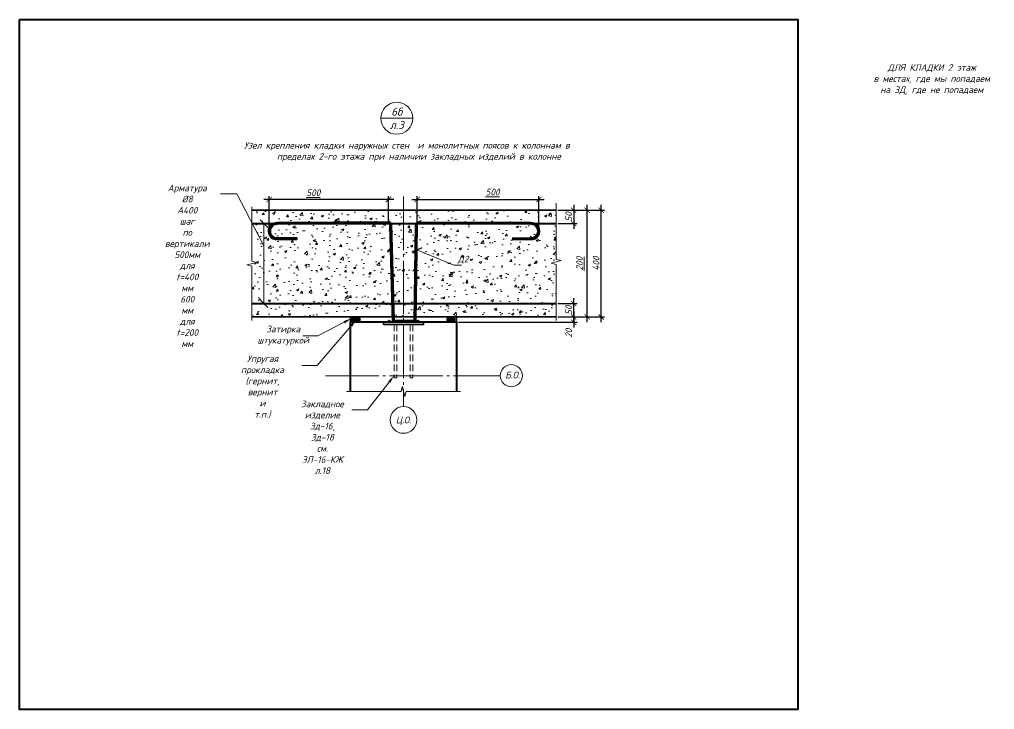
# Model space of a CAD drawing. Header units: millimetres. Extents: x -69292 to 68568, y 17750 to 120236.
# Drawn here: x 22092 to 25747, y 17750 to 20336 of the extents above; entities that cross this region are included whole.
import ezdxf
from ezdxf import colors
from ezdxf.entities.mleader import LeaderData, LeaderLine
from ezdxf.enums import TextEntityAlignment as Align
from ezdxf.math import Vec2, Vec3

# ---------------------------------------------------------------- set-up
doc = ezdxf.new("R2010")
doc.units = ezdxf.units.MM
doc.header["$PDMODE"] = 3
doc.linetypes.add('DASHED2', pattern=[0.375, 0.25, -0.125])
doc.linetypes.add('GOST2.303 5', pattern=[24, 20, -1.5, 1, -1.5])
doc.layers.get('0').update_dxf_attribs({"lineweight": 5})
doc.layers.get('Defpoints').update_dxf_attribs({"lineweight": 0})
for name, color, linetype, lineweight in [('!!!Металл разрез', 7, 'Continuous', 35), ('#Cварка', 96, 'Continuous', 30), ('#Арматура', 152, 'Continuous', 30), ('#Бетон разрез', 22, 'Continuous', 40), ('#Выноски', 7, 'Continuous', 15), ('#Газобетон', 152, 'Continuous', 35), ('#Границы штриховок', 7, 'Continuous', 20), ('#Оси', 7, 'Continuous', 9), ('k_ Размеры', 7, 'Continuous', 15)]:
    doc.layers.add(name, color=color, linetype=linetype, lineweight=lineweight)
doc.layers.add('#Hatch', color=7, linetype='Continuous', lineweight=5, true_color=0x525252)
doc.layers.add('#Арматура вид_2', color=7, linetype='Continuous', lineweight=35, true_color=0x616161)
doc.styles.add('GOST 2.304', font='isocpeui.ttf')
doc.styles.get("Standard").update_dxf_attribs({"font": 'arial.ttf'})
doc.styles.add('STEP PR', font='isocpeui.ttf')
doc.dimstyles.new('SPDS', dxfattribs={"dimscale": 10, "dimtxt": 2.5, "dimasz": 2, "dimexe": 1.25, "dimexo": 0.625, "dimtad": 1, "dimdec": 0, "dimrnd": 0.001, "dimtxsty": 'STEP PR', "dimblk": 'ARCHTICK', "dimcen": 2.5, "dimdle": 2, "dimclrd": 256, "dimclre": 256, "dimclrt": 7, "dimadec": 0, "dimazin": 2, "dimtfac": 0.75, "dimtdec": 0, "dimtmove": 1, "dimatfit": 3, "dimfxl": 1, "dimtolj": 1, "dimarcsym": 1})
pattern_1 = [(37.5, (4350.4916, -12461.0859), (-0.08000156, 2.44706619), [0, -1.9304, 0, -2.159, 0, -2.06375]), (7.5, (4350.4916, -12461.086), (2.24761642, 3.5841255), [0, -1.0414, 0, -1.7399, 0, -0.66675]), (327.5, (4348.9295, -12461.0859), (3.95496185, 0.00718592), [0, -0.635, 0, -2.286, 0, -2.9845]), (317.5, (4348.9295, -12461.086), (3.81778226, 1.11464662), [0, -0.3175, 0, -1.4986, 0, -1.7145])]
pattern_2 = [(45, (4353.7782, -12461.0859), (-1.122532015, 1.122532015), []), (135, (4353.7782, -12461.0859), (-1.122532015, -1.122532015), [])]

# ---------------------------------------------------------------- blocks, each defined once
blk = doc.blocks.new('*U66')
at = {"color": 0, "linetype": 'ByBlock', "lineweight": -2}
for p, q in [((13.58, 0), (13.9, 1.25)), ((13.9, 1.25), (14.52, -1.25)), ((13.58, 0), (0, 0)), ((14.52, -1.25), (14.83, 0)), ((28.42, 0), (14.83, 0))]:
    blk.add_line(p, q, dxfattribs=at)
blk = doc.blocks.new('*U65')
at = {"color": 0, "linetype": 'ByBlock', "lineweight": -2}
for p, q in [((14.02, 0), (14.33, 1.25)), ((14.33, 1.25), (14.96, -1.25)), ((14.02, 0), (0, 0)), ((14.96, -1.25), (15.27, 0)), ((29.29, 0), (15.27, 0))]:
    blk.add_line(p, q, dxfattribs=at)
blk = doc.blocks.new('_ArchTick')
at = {"color": 0, "linetype": 'ByBlock', "const_width": 0.15}
blk.add_lwpolyline([(-0.5, -0.5), (0.5, 0.5)], dxfattribs=at)
blk = doc.blocks.new('*D444')
at = {"layer": 'Defpoints', "color": 0, "transparency": 16777216}
for p in [(24104.1, 19621.1), (24272.5, 19621.1), (24104.1, 19221.1)]:
    blk.add_point(p, dxfattribs=at)
at = {"layer": 'k_ Размеры', "lineweight": -2, "transparency": 16777216}
for p, q in [((24272.5, 19201.1), (24272.5, 19641.1)), ((24110.4, 19621.1), (24285, 19621.1)), ((24110.4, 19221.1), (24285, 19221.1))]:
    blk.add_line(p, q, dxfattribs=at)
at = {"layer": 'k_ Размеры', "lineweight": -2, "transparency": 16777216, "xscale": 20, "yscale": 20, "zscale": 20}
for p, rotation in [((24272.5, 19621.1), 90), ((24272.5, 19221.1), 270)]:
    blk.add_blockref('_ArchTick', p, dxfattribs=dict(at, rotation=rotation))
at = {"layer": 'k_ Размеры', "color": 7, "transparency": 16777216, "insert": (24253.7, 19421.1), "char_height": 25, "attachment_point": 5, "rotation": 90, "style": 'STEP PR'}
blk.add_mtext('\\A1;400', dxfattribs=at)
blk = doc.blocks.new('*D445')
at = {"layer": 'Defpoints', "color": 0, "transparency": 16777216}
for p in [(24104.1, 19621.1), (24220.7, 19621.1), (24104.1, 19221.1)]:
    blk.add_point(p, dxfattribs=at)
at = {"layer": 'k_ Размеры', "lineweight": -2, "transparency": 16777216}
for p, q in [((24220.7, 19201.1), (24220.7, 19641.1)), ((24110.4, 19621.1), (24233.2, 19621.1)), ((24110.4, 19221.1), (24233.2, 19221.1))]:
    blk.add_line(p, q, dxfattribs=at)
at = {"layer": 'k_ Размеры', "lineweight": -2, "transparency": 16777216, "xscale": 20, "yscale": 20, "zscale": 20}
for p, rotation in [((24220.7, 19621.1), 90), ((24220.7, 19221.1), 270)]:
    blk.add_blockref('_ArchTick', p, dxfattribs=dict(at, rotation=rotation))
at = {"layer": 'k_ Размеры', "color": 7, "transparency": 16777216, "insert": (24191.4, 19421.1), "char_height": 25, "attachment_point": 5, "rotation": 90, "style": 'STEP PR'}
blk.add_mtext('\\A1;\\L200', dxfattribs=at)
blk = doc.blocks.new('*U68')
at = {"color": 0, "linetype": 'ByBlock', "lineweight": -2}
for p, q in [((13.58, 0), (13.9, 1.25)), ((13.9, 1.25), (14.52, -1.25)), ((13.58, 0), (0, 0)), ((14.52, -1.25), (14.83, 0)), ((28.42, 0), (14.83, 0))]:
    blk.add_line(p, q, dxfattribs=at)
blk = doc.blocks.new('*D447')
at = {"layer": 'Defpoints', "color": 0, "transparency": 16777216}
for p in [(24104.1, 19271.1), (24169.5, 19271.1), (24104.1, 19221.1)]:
    blk.add_point(p, dxfattribs=at)
at = {"layer": 'k_ Размеры', "lineweight": -2, "transparency": 16777216}
for p, q in [((24110.4, 19271.1), (24182, 19271.1)), ((24169.5, 19201.1), (24169.5, 19291.1)), ((24110.4, 19221.1), (24182, 19221.1))]:
    blk.add_line(p, q, dxfattribs=at)
at = {"layer": 'k_ Размеры', "lineweight": -2, "transparency": 16777216, "xscale": 20, "yscale": 20, "zscale": 20}
for p, rotation in [((24169.5, 19271.1), 90), ((24169.5, 19221.1), 270)]:
    blk.add_blockref('_ArchTick', p, dxfattribs=dict(at, rotation=rotation))
at = {"layer": 'k_ Размеры', "color": 7, "transparency": 16777216, "insert": (24150.8, 19246.1), "char_height": 25, "attachment_point": 5, "rotation": 90, "style": 'STEP PR'}
blk.add_mtext('\\A1;50', dxfattribs=at)
blk = doc.blocks.new('*D448')
at = {"layer": 'Defpoints', "color": 0, "transparency": 16777216}
for p in [(24104.1, 19621.1), (24104.1, 19571.1), (24169.5, 19571.1)]:
    blk.add_point(p, dxfattribs=at)
at = {"layer": 'k_ Размеры', "lineweight": -2, "transparency": 16777216}
for p, q in [((24169.5, 19641.1), (24169.5, 19551.1)), ((24110.4, 19621.1), (24182, 19621.1)), ((24110.4, 19571.1), (24182, 19571.1))]:
    blk.add_line(p, q, dxfattribs=at)
at = {"layer": 'k_ Размеры', "lineweight": -2, "transparency": 16777216, "xscale": 20, "yscale": 20, "zscale": 20}
for p, rotation in [((24169.5, 19621.1), 90), ((24169.5, 19571.1), 270)]:
    blk.add_blockref('_ArchTick', p, dxfattribs=dict(at, rotation=rotation))
at = {"layer": 'k_ Размеры', "color": 7, "transparency": 16777216, "insert": (24150.8, 19596.1), "char_height": 25, "attachment_point": 5, "rotation": 90, "style": 'STEP PR'}
blk.add_mtext('\\A1;50', dxfattribs=at)
blk = doc.blocks.new('*D449')
at = {"layer": 'Defpoints', "color": 0, "transparency": 16777216}
for p in [(23731.7, 19201.1), (24104.1, 19221.1), (24169.5, 19201.1)]:
    blk.add_point(p, dxfattribs=at)
at = {"layer": 'k_ Размеры', "lineweight": -2, "transparency": 16777216}
for p, q in [((24169.5, 19241.1), (24169.5, 19181.1)), ((23737.9, 19201.1), (24182, 19201.1)), ((24110.4, 19221.1), (24182, 19221.1))]:
    blk.add_line(p, q, dxfattribs=at)
at = {"layer": 'k_ Размеры', "lineweight": -2, "transparency": 16777216, "xscale": 20, "yscale": 20, "zscale": 20}
for p, rotation in [((24169.5, 19221.1), 90), ((24169.5, 19201.1), 270)]:
    blk.add_blockref('_ArchTick', p, dxfattribs=dict(at, rotation=rotation))
at = {"layer": 'k_ Размеры', "color": 7, "transparency": 16777216, "insert": (24151.1, 19160.1), "char_height": 25, "attachment_point": 5, "rotation": 90, "style": 'STEP PR'}
blk.add_mtext('\\A1;20', dxfattribs=at)
blk = doc.blocks.new('*U69')
for p, q in [((-0.5, 0.5), (0.5, -0.5)), ((0.5, 0.5), (-0.5, -0.5)), ((1.5, 0.5), (2.5, -0.5)), ((2.5, 0.5), (1.5, -0.5)), ((3.5, 0.5), (4.5, -0.5)), ((4.5, 0.5), (3.5, -0.5))]:
    blk.add_line(p, q)
blk = doc.blocks.new('_None')
blk = doc.blocks.new('*U255')
at = {"color": 0, "linetype": 'ByBlock', "lineweight": -2}
blk.add_lwpolyline([(-6, 0), (6, 0)], dxfattribs=at)
blk.add_circle((0, 0), 6, dxfattribs=at)
for tag, p in [('Узел', (0, 2.5)), ('Лист', (0, -2.5))]:
    blk.add_attdef(tag, text='', height=3, dxfattribs=at).set_placement(p, align=Align.MIDDLE_CENTER)
blk = doc.blocks.new('*D446')
at = {"layer": 'Defpoints', "color": 0, "transparency": 16777216}
for p in [(24039, 19661.6), (23583.4, 19571.1), (24039, 19543)]:
    blk.add_point(p, dxfattribs=at)
at = {"layer": 'k_ Размеры', "lineweight": -2, "transparency": 16777216}
for p, q in [((23563.4, 19661.6), (24059, 19661.6)), ((23583.4, 19577.3), (23583.4, 19674.1)), ((24039, 19549.2), (24039, 19674.1))]:
    blk.add_line(p, q, dxfattribs=at)
at = {"layer": 'k_ Размеры', "lineweight": -2, "transparency": 16777216, "xscale": 20, "yscale": 20, "zscale": 20, "rotation": 180}
blk.add_blockref('_ArchTick', (23583.4, 19661.6), dxfattribs=at)
at = {"layer": 'k_ Размеры', "lineweight": -2, "transparency": 16777216, "xscale": 20, "yscale": 20, "zscale": 20}
blk.add_blockref('_ArchTick', (24039, 19661.6), dxfattribs=at)
at = {"layer": 'k_ Размеры', "color": 7, "transparency": 16777216, "insert": (23857.6, 19689.3), "char_height": 25, "attachment_point": 5, "style": 'STEP PR'}
blk.add_mtext('\\A1;\\L 500', dxfattribs=at)
blk = doc.blocks.new('*D450')
at = {"layer": 'Defpoints', "color": 0, "transparency": 16777216}
for p in [(23028.6, 19661.6), (23475.2, 19573.8), (23028.6, 19543)]:
    blk.add_point(p, dxfattribs=at)
at = {"layer": 'k_ Размеры', "lineweight": -2, "transparency": 16777216}
for p, q in [((23495.2, 19661.6), (23008.6, 19661.6)), ((23028.6, 19549.2), (23028.6, 19674.1)), ((23475.2, 19580.1), (23475.2, 19674.1))]:
    blk.add_line(p, q, dxfattribs=at)
at = {"layer": 'k_ Размеры', "lineweight": -2, "transparency": 16777216, "xscale": 20, "yscale": 20, "zscale": 20, "rotation": 180}
blk.add_blockref('_ArchTick', (23028.6, 19661.6), dxfattribs=at)
at = {"layer": 'k_ Размеры', "lineweight": -2, "transparency": 16777216, "xscale": 20, "yscale": 20, "zscale": 20}
blk.add_blockref('_ArchTick', (23475.2, 19661.6), dxfattribs=at)
at = {"layer": 'k_ Размеры', "color": 7, "transparency": 16777216, "insert": (23185.6, 19686.8), "char_height": 25, "attachment_point": 5, "style": 'STEP PR'}
blk.add_mtext('\\A1;\\L 500', dxfattribs=at)

msp = doc.modelspace()

# ---------------------------------------------------------------- hatches: boundary and pattern name
at = {"layer": '#Hatch', "lineweight": 5}
h = msp.add_hatch(dxfattribs=at)
h.set_pattern_fill('AR-CONC', color=256, scale=0.5)
h.paths.add_polyline_path([(24104.1, 19621.1), (22963.4, 19621.1), (22963.4, 19430.4), (22982.1, 19425.8), (22944.6, 19416.4), (22963.4, 19411.7), (22963.4, 19221.1), (24104.1, 19221.1), (24104.1, 19418.3), (24085.4, 19422.9), (24122.9, 19432.3), (24104.1, 19437)])
at = {"layer": '#Hatch'}
h = msp.add_hatch(dxfattribs=at)
h.set_pattern_fill('AR-SAND', color=256, scale=0.05)
h.set_pattern_definition(pattern_1)
edge = h.paths.add_edge_path()
edge.add_line((23331.7, 19221.1), (23331.7, 19201.1))
edge.add_line((23331.7, 19201.1), (23355.2, 19201.1))
edge.add_ellipse((23355.2, 19211.1), major_axis=(14.6, 0), ratio=0.686145, start_angle=90, end_angle=270, ccw=False)
edge.add_line((23355.2, 19221.1), (23331.7, 19221.1))
h = msp.add_hatch(dxfattribs=at)
h.set_pattern_fill('ANSI37', color=256, scale=0.5)
h.set_pattern_definition(pattern_2)
edge = h.paths.add_edge_path()
edge.add_ellipse((23355.2, 19211.1), major_axis=(14.6, 0), ratio=0.686145, start_angle=0, end_angle=360)
h = msp.add_hatch(dxfattribs=at)
h.set_pattern_fill('ANSI37', color=256, scale=0.5)
h.set_pattern_definition(pattern_2)
edge = h.paths.add_edge_path()
edge.add_ellipse((23708.2, 19211.1), major_axis=(-14.6, 0), ratio=0.686145, start_angle=0, end_angle=360, ccw=False)
h = msp.add_hatch(dxfattribs=at)
h.set_pattern_fill('AR-SAND', color=256, scale=0.05)
h.set_pattern_definition(pattern_1)
edge = h.paths.add_edge_path()
edge.add_ellipse((23708.2, 19211.1), major_axis=(-14.6, 0), ratio=0.686145, start_angle=90, end_angle=270)
edge.add_line((23708.2, 19221.1), (23731.7, 19221.1))
edge.add_line((23731.7, 19221.1), (23731.7, 19201.1))
edge.add_line((23731.7, 19201.1), (23708.2, 19201.1))

# ---------------------------------------------------------------- linework, layer by layer
at = {"layer": '!!!Металл разрез'}
msp.add_lwpolyline([(23456.7, 19193.1), (23456.7, 19201.1), (23606.7, 19201.1), (23606.7, 19193.1)], close=True, dxfattribs=at)
at = {"layer": '#Арматура', "const_width": 8}
for points in [[(22963.4, 19571.1), (24104.1, 19571.1)], [(22963.4, 19271.1), (24104.1, 19271.1)]]:
    msp.add_lwpolyline(points, dxfattribs=at)
at = {"layer": '#Арматура'}
for points in [[(23940.3, 19510.1), (24008.7, 19510.9, 1.070978), (24008.6, 19575.1), (23589, 19576.8, 0.303932), (23576, 19568.1), (23570.2, 19208.5), (23497.6, 19208.4), (23488.1, 19569.2, 0.303932), (23475.2, 19577.8), (23059, 19575.1, 1.071381), (23059, 19510.9), (23131.8, 19510.9)], [(23940.2, 19518.1), (24008.9, 19518.9, 1.08333), (24008.9, 19567.1), (23589, 19568.8, 0.303932), (23583.4, 19565), (23577.9, 19201), (23489.9, 19201), (23480.7, 19566.1, 0.303932), (23475.2, 19569.8), (23058.7, 19567.1, 1.082825), (23058.7, 19518.9), (23131.8, 19518.9)]]:
    msp.add_lwpolyline(points, format="xyb", dxfattribs=at)
for points in [[(23131.8, 19518.9), (23131.8, 19510.9)], [(23940.2, 19518.1), (23940.3, 19510.1)]]:
    msp.add_lwpolyline(points, dxfattribs=at)
at = {"layer": '#Арматура вид_2', "const_width": 8}
msp.add_lwpolyline([(23940.2, 19514.1), (24008.8, 19514.9, 1.076476), (24008.8, 19571.1), (23589, 19572.8, 0.303932), (23579.7, 19566.6), (23574.1, 19204.6, -0.003358), (23493.7, 19204.6), (23484.4, 19567.7, 0.303932), (23475.2, 19573.8), (23058.8, 19571.1, 1.076476), (23058.8, 19514.9), (23131.8, 19514.9)], format="xyb", dxfattribs=at)
at = {"layer": '#Бетон разрез'}
msp.add_lwpolyline([(23731.7, 18941.9), (23731.7, 19201.1), (23331.7, 19201.1), (23331.7, 18941.9)], dxfattribs=at)
at = {"layer": '#Газобетон'}
for points in [[(22963.4, 19621.1), (24104.1, 19621.1)], [(22963.4, 19221.1), (24104.1, 19221.1)]]:
    msp.add_lwpolyline(points, dxfattribs=at)
at = {"layer": '#Границы штриховок'}
for points in [[(23331.7, 19201.1), (23331.7, 19221.1)], [(23731.7, 19201.1), (23731.7, 19221.1)]]:
    msp.add_lwpolyline(points, dxfattribs=at)
msp.add_ellipse((23355.2, 19211.1), major_axis=(14.6, 0), ratio=0.686145, start_param=-1.570796, end_param=4.712389, dxfattribs=at)
at = {"layer": '#Границы штриховок', "extrusion": (0, 0, -1)}
msp.add_ellipse((23708.2, 19211.1), major_axis=(-14.6, 0), ratio=0.686145, start_param=-1.570796, end_param=4.712389, dxfattribs=at)
at = {"layer": '#Оси', "linetype": 'GOST2.303 5', "ltscale": 10}
for points in [[(23531.7, 19672.1), (23531.7, 18910.3), (23531.7, 18885.3)], [(23239.2, 19001.1), (23869.5, 19001.1), (23894.5, 19001.1)]]:
    msp.add_lwpolyline(points, dxfattribs=at)
at = {"layer": '#Оси', "linetype": 'Continuous', "ltscale": 100}
for centre, radius in [((23935.9, 19001.1), 41.4), ((23531.7, 18835.3), 50)]:
    msp.add_circle(centre, radius, dxfattribs=at)
at = {"color": 3, "lineweight": 40}
msp.add_lwpolyline([(22092.4, 20335.8), (25010.2, 20335.8), (25010.2, 17750.3), (22092.4, 17750.3)], close=True, dxfattribs=at)
for points in [[(23331.7, 19201.1), (23331.7, 19221.1)], [(23456.7, 19201.1), (23456.7, 19193.1)], [(23606.7, 19201.1), (23606.7, 19193.1)], [(23731.7, 19201.1), (23731.7, 19221.1)], [(23496.7, 18993.1), (23506.7, 18993.1)], [(23556.7, 18993.1), (23566.7, 18993.1)]]:
    msp.add_lwpolyline(points)
at = {"linetype": 'DASHED2', "ltscale": 100}
for points in [[(23496.7, 19193.1), (23496.7, 18993.1)], [(23506.7, 19193.1), (23506.7, 18993.1)], [(23556.7, 19193.1), (23556.7, 18993.1)], [(23566.7, 19193.1), (23566.7, 18993.1)]]:
    msp.add_lwpolyline(points, dxfattribs=at)

# ---------------------------------------------------------------- block references
at = {"layer": '#Cварка', "yscale": -8, "zscale": -8, "rotation": 180}
for p, xscale in [((23478.3, 19205.1), -8), ((23586.1, 19204.8), 8)]:
    msp.add_blockref('*U69', p, dxfattribs=dict(at, xscale=xscale))
ref = msp.add_blockref('*U255', (23506.4, 19965.6), dxfattribs=dict(xscale=10, yscale=10, zscale=10))
ref.add_attrib('Узел', '6б', dxfattribs={"color": 0, "linetype": 'ByBlock', "lineweight": -2, "height": 30, "style": 'STEP PR'}).set_placement((23506.4, 19990.6), align=Align.MIDDLE_CENTER)
ref.add_attrib('Лист', 'л.3', dxfattribs={"color": 0, "linetype": 'ByBlock', "lineweight": -2, "height": 30, "style": 'STEP PR'}).set_placement((23506.4, 19940.6), align=Align.MIDDLE_CENTER)
at = {"xscale": -15, "yscale": -15, "zscale": -15, "rotation": 90}
for name, p in [('*U66', (22963.4, 19634.2)), ('*U65', (24104.1, 19647.3))]:
    msp.add_blockref(name, p, dxfattribs=at)
at = {"xscale": -15, "yscale": -15, "zscale": -15}
msp.add_blockref('*U68', (23744.8, 18941.9), dxfattribs=at)

# ---------------------------------------------------------------- texts
at = {"layer": '#Выноски', "style": 'GOST 2.304'}
for s, p in [('Б.О.', (23940.4, 19003.5)), ('Ц.О.', (23531.7, 18835.3))]:
    msp.add_text(s, height=25, dxfattribs=at).set_placement(p, align=Align.MIDDLE_CENTER)
at = {"layer": '#Выноски', "insert": (25511.7, 20168.5), "char_height": 30, "width": 440.245, "attachment_point": 2, "style": 'STEP PR', "bg_fill": 2}
msp.add_mtext('{\\H0.83333x;ДЛЯ КЛАДКИ 2 этаж\\Pв местах, где мы попадаем на ЗД, где не попадаем }', dxfattribs=at)

# ---------------------------------------------------------------- dimensions: what is measured, and where the dimension line sits
at = {"layer": 'k_ Размеры'}
for base, p1, p2, picture, middle in [((23028.6, 19661.6), (23475.2, 19573.8), (23028.6, 19543), '*D450', (23185.6, 19665.6)), ((24039, 19661.6), (23583.4, 19571.1), (24039, 19543), '*D446', (23857.6, 19668))]:
    dim = msp.add_linear_dim(base=base, p1=p1, p2=p2, text='%%U 500', dimstyle='SPDS', dxfattribs=at)
    dim.commit()
    dim.dimension.update_dxf_attribs({"geometry": picture, "text_midpoint": middle, "dimtype": 160})
for base, p1, p2, picture, middle in [((24272.5, 19621.1), (24104.1, 19221.1), (24104.1, 19621.1), '*D444', (24253.7, 19421.1)), ((24169.5, 19571.1), (24104.1, 19621.1), (24104.1, 19571.1), '*D448', (24150.8, 19596.1)), ((24169.5, 19271.1), (24104.1, 19221.1), (24104.1, 19271.1), '*D447', (24150.8, 19246.1))]:
    dim = msp.add_linear_dim(base=base, p1=p1, p2=p2, angle=90, dimstyle='SPDS', override={"dimscale": 10}, dxfattribs=at)
    dim.commit()
    dim.dimension.update_dxf_attribs({"geometry": picture, "text_midpoint": middle})
dim = msp.add_linear_dim(base=(24220.7, 19621.1), p1=(24104.1, 19221.1), p2=(24104.1, 19621.1), angle=90, text='%%U200', dimstyle='SPDS', dxfattribs=at)
dim.commit()
dim.dimension.update_dxf_attribs({"geometry": '*D445', "text_midpoint": (24212.7, 19421.1), "dimtype": 160})
dim = msp.add_linear_dim(base=(24169.5, 19201.1), p1=(24104.1, 19221.1), p2=(23731.7, 19201.1), angle=90, dimstyle='SPDS', dxfattribs=at)
dim.commit()
dim.dimension.update_dxf_attribs({"geometry": '*D449', "text_midpoint": (24169.8, 19160.1), "dimtype": 160})

# ---------------------------------------------------------------- leaders
at = {"layer": '#Выноски'}
ml = msp.add_multileader_mtext('Standard', dxfattribs=at)
ml.set_content('{\\H0.83333x;Арматура \\P%%C8 А400 \\Pшаг по вертикали\\P 500мм для t=400 мм\\P600 мм для t=200 мм}', color=256, style='STEP PR')
ml.set_leader_properties(color=256, linetype='ByLayer', lineweight=-1)
ml.set_arrow_properties(name='NONE')
ml.build(insert=Vec2(0, 0))
ml.multileader.update_dxf_attribs({"text_left_attachment_type": 6, "text_right_attachment_type": 6, "dogleg_length": 0, "arrow_head_size": 30, "scale": 0.1})
ctx = ml.context
ctx.base_point, ctx.scale, ctx.char_height, ctx.arrow_head_size, ctx.landing_gap_size, ctx.plane_origin = Vec3(22534.8, 19682.1), 0.1, 30, 30, 12.5, Vec3(25256.7, 18715.7)
ctx.left_attachment, ctx.right_attachment, ctx.text_align_type = 6, 6, 1
notes = []
notes.append((ctx, [(1, (1, 1, 0), (22907.4, 19682.1), (-1, 0), 0, [(1, [(23008.4, 19487.3)], 0, [])])]))
ctx.mtext.insert, ctx.mtext.rotation, ctx.mtext.width, ctx.mtext.defined_height, ctx.mtext.alignment, ctx.mtext.flow_direction = Vec3(22721.1, 19717.1), 6.283185, 486.921, 220, 2, 5
ml = msp.add_multileader_mtext('Standard', dxfattribs=at)
ml.set_content('{\\H0.83333x; }', color=256, style='STEP PR')
ml.set_leader_properties(color=256, linetype='ByLayer', lineweight=-1)
ml.set_arrow_properties(name='ARCHTICK')
ml.build(insert=Vec2(0, 0))
ml.multileader.update_dxf_attribs({"text_left_attachment_type": 6, "text_right_attachment_type": 6, "dogleg_length": 0, "arrow_head_size": 30, "scale": 0.1})
ctx = ml.context
ctx.base_point, ctx.scale, ctx.char_height, ctx.arrow_head_size, ctx.landing_gap_size, ctx.plane_origin, ctx.plane_x_axis, ctx.plane_y_axis = Vec3(23008.4, 19510.5), 0.1, 30, 30, 12.5, Vec3(24452.6, 22349.4), Vec3(0, 1), Vec3(-1, 0)
ctx.left_attachment, ctx.right_attachment, ctx.text_align_type = 6, 6, 1
notes.append((ctx, [(1, (1, 1, 0), (23008.4, 19551.1), (0, -1), 0, [(1, [(23008.4, 19271.1)], 0, []), (0, [(23008.4, 19571.1)], 0, [])])]))
ctx.mtext.insert, ctx.mtext.text_direction, ctx.mtext.rotation, ctx.mtext.alignment, ctx.mtext.flow_direction = Vec3(22978.4, 19449.7), Vec3(0, 1), 1.570796, 2, 5
ml = msp.add_multileader_mtext('Standard', dxfattribs=at)
ml.set_content('{\\H0.83333x;Д2*\\A1;\\H1.2x;      }', color=256, style='STEP PR')
ml.set_leader_properties(color=256, linetype='ByLayer', lineweight=-1)
ml.set_arrow_properties(name='ARCHTICK')
ml.build(insert=Vec2(0, 0))
ml.multileader.update_dxf_attribs({"text_left_attachment_type": 6, "text_right_attachment_type": 6, "dogleg_length": 0, "arrow_head_size": 30, "scale": 0.1})
ctx = ml.context
ctx.base_point, ctx.scale, ctx.char_height, ctx.arrow_head_size, ctx.landing_gap_size, ctx.plane_origin = Vec3(23719.8, 19415.6), 0.1, 30, 30, 12.5, Vec3(26053.8, 19139)
ctx.left_attachment, ctx.right_attachment, ctx.text_align_type = 6, 6, 1
notes.append((ctx, [(0, (1, 1, 0), (23719.8, 19415.6), (1, 0), 0, [(1, [(23582, 19472.5)], 0, [])])]))
ctx.mtext.insert, ctx.mtext.rotation, ctx.mtext.width, ctx.mtext.defined_height, ctx.mtext.alignment, ctx.mtext.flow_direction = Vec3(23763.5, 19450.6), 6.283185, 164.119, 8.19, 2, 5
ml = msp.add_multileader_mtext('Standard', dxfattribs=at)
ml.set_content('{\\H0.83333x;Упругая прокладка\\P(гернит, вернит\\A1; и т.п.)\\H1.2x;           }', color=256, style='STEP PR')
ml.set_leader_properties(color=256, linetype='ByLayer', lineweight=-1)
ml.build(insert=Vec2(0, 0))
ml.multileader.update_dxf_attribs({"text_left_attachment_type": 6, "text_right_attachment_type": 6, "dogleg_length": 0, "arrow_head_size": 30, "scale": 0.1})
ctx = ml.context
ctx.base_point, ctx.scale, ctx.char_height, ctx.arrow_head_size, ctx.landing_gap_size, ctx.plane_origin = Vec3(22798.3, 19039.8), 0.1, 30, 30, 12.5, Vec3(25196.5, 18754.9)
ctx.left_attachment, ctx.right_attachment, ctx.text_align_type = 6, 6, 1
notes.append((ctx, [(1, (1, 1, 0), (23207.9, 19039.8), (-1, 0), 0, [(1, [(23355.2, 19211.1)], 0, [])])]))
ctx.mtext.insert, ctx.mtext.rotation, ctx.mtext.width, ctx.mtext.defined_height, ctx.mtext.alignment, ctx.mtext.flow_direction = Vec3(23003.1, 19077.3), 6.283185, 440.245, 26.8, 2, 5
ml = msp.add_multileader_mtext('Standard', dxfattribs=at)
ml.set_content('{\\H0.83333x;Затирка\\P штукатуркой}', color=256, style='STEP PR')
ml.set_leader_properties(color=256, linetype='ByLayer', lineweight=-1)
ml.build(insert=Vec2(0, 0))
ml.multileader.update_dxf_attribs({"text_left_attachment_type": 6, "text_right_attachment_type": 6, "dogleg_length": 0, "arrow_head_size": 30, "scale": 0.1})
ctx = ml.context
ctx.base_point, ctx.scale, ctx.char_height, ctx.arrow_head_size, ctx.landing_gap_size, ctx.plane_origin = Vec3(22951.1, 19150.8), 0.1, 30, 30, 12.5, Vec3(25199.5, 18865.9)
ctx.left_attachment, ctx.right_attachment, ctx.text_align_type = 6, 6, 1
notes.append((ctx, [(1, (1, 1, 0), (23210.9, 19150.8), (-1, 0), 0, [(1, [(23335.6, 19215)], 0, [])])]))
ctx.mtext.insert, ctx.mtext.rotation, ctx.mtext.width, ctx.mtext.defined_height, ctx.mtext.alignment, ctx.mtext.flow_direction = Vec3(23081, 19188.3), 6.283185, 440.245, 26.8, 2, 5
ml = msp.add_multileader_mtext('Standard', dxfattribs=at)
ml.set_content('{\\H0.83333x;Закладное изделие \\PЗд-16, Зд-18\\P см. ЭЛ-16-КЖ л.18\\A1;\\H1.2x;            }', color=256, style='STEP PR')
ml.set_leader_properties(color=256, linetype='ByLayer', lineweight=-1)
ml.build(insert=Vec2(0, 0))
ml.multileader.update_dxf_attribs({"text_left_attachment_type": 6, "text_right_attachment_type": 6, "dogleg_length": 0, "arrow_head_size": 30, "scale": 0.1})
ctx = ml.context
ctx.base_point, ctx.scale, ctx.char_height, ctx.arrow_head_size, ctx.landing_gap_size, ctx.plane_origin = Vec3(23058.8, 18873), 0.1, 30, 30, 12.5, Vec3(25764, 18136.9)
ctx.left_attachment, ctx.right_attachment, ctx.text_align_type = 6, 6, 1
notes.append((ctx, [(1, (1, 1, 0), (23396.4, 18873), (-1, 0), 0, [(1, [(23496.7, 19001.1)], 0, [])])]))
ctx.mtext.insert, ctx.mtext.rotation, ctx.mtext.width, ctx.mtext.defined_height, ctx.mtext.alignment, ctx.mtext.flow_direction = Vec3(23227.6, 18908), 6.283185, 454.168, 220, 2, 5
for ctx, leaders in notes:
    for number, flags, end, landing, length, lines in leaders:
        leader = LeaderData()
        leader.index, (leader.has_last_leader_line, leader.has_dogleg_vector, leader.attachment_direction) = number, flags
        leader.last_leader_point, leader.dogleg_vector, leader.dogleg_length = Vec3(end), Vec3(landing), length
        for number, points, colour, breaks in lines:
            line = LeaderLine()
            line.index, line.vertices, line.color, line.breaks = number, Vec3.list(points), colors.encode_raw_color(colour), breaks
            leader.lines.append(line)
        ctx.leaders.append(leader)

# ---------------------------------------------------------------- next in the draw order: texts
at = {"layer": '#Выноски', "insert": (23529.2, 19877.1), "char_height": 30, "width": 1274.759, "attachment_point": 2, "style": 'STEP PR', "bg_fill": 2}
msp.add_mtext('\\pi-90,l120,t120;{\\H0.83333x;Узел крепления кладки наружных стен  и монолитных поясов к колоннам в пределах 2-го этажа при наличии закладных изделий в колонне}', dxfattribs=at)

doc.saveas('drawing.dxf')
